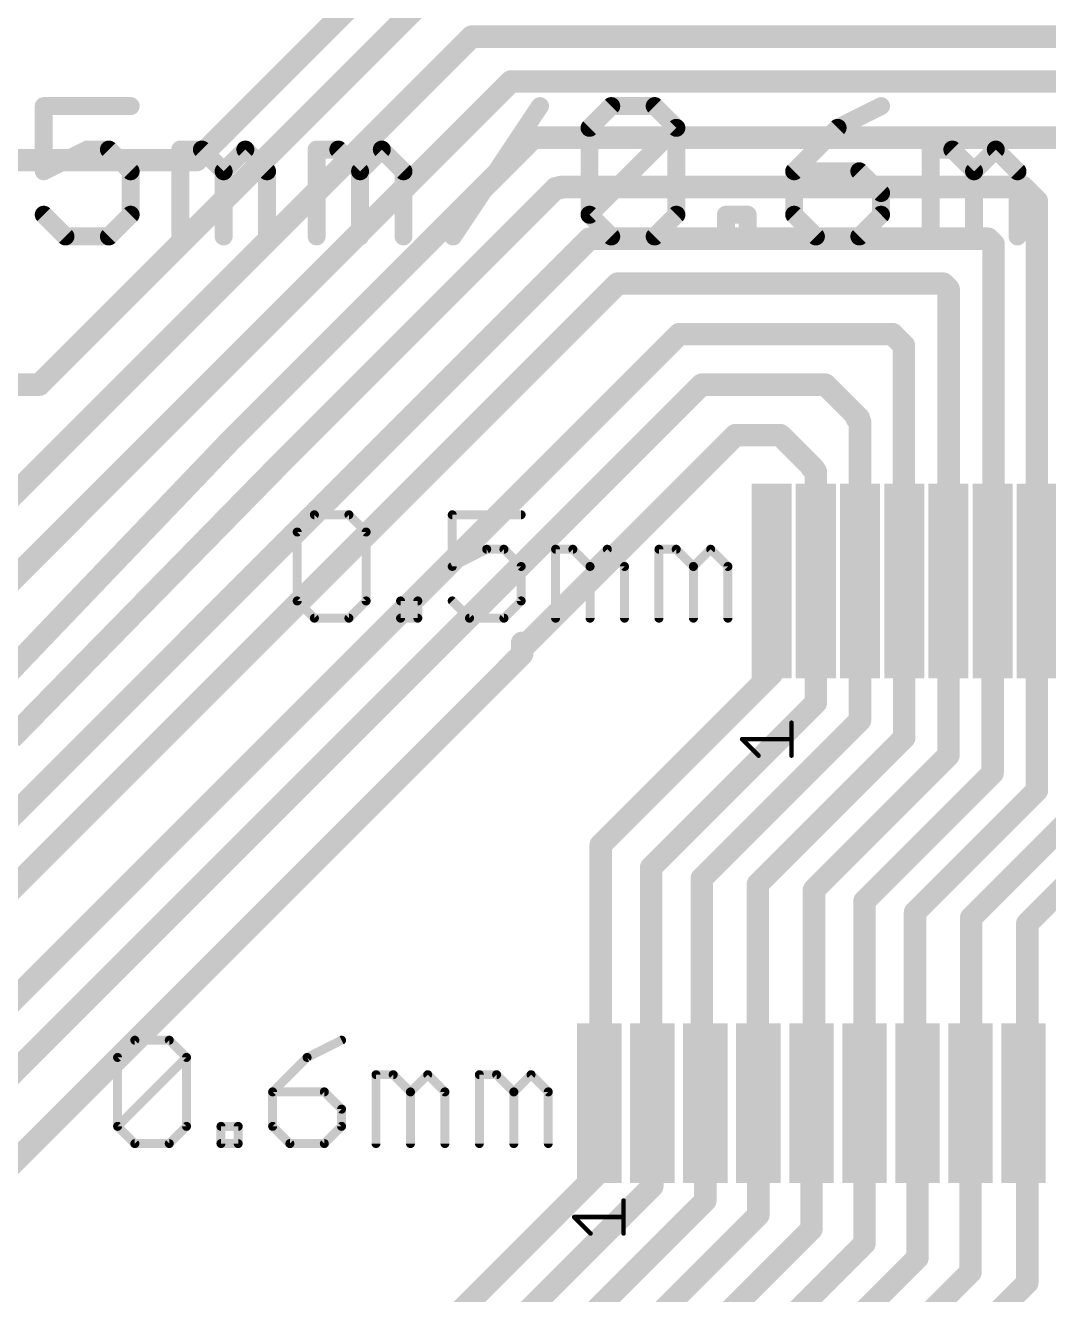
# Model space of a CAD drawing. Extents: x -28 to 28, y -5.2 to 53.3.
# Drawn here: x -18.19 to -6.62, y 17.65 to 32 of the extents above; entities that cross this region are included whole.
import ezdxf

# ---------------------------------------------------------------- set-up
doc = ezdxf.new("R2010")
doc.units = 0
for name, color, linetype in [('1', 12, 'CONTINUOUS'), ('21', 40, 'CONTINUOUS'), ('29', 253, 'CONTINUOUS')]:
    doc.layers.add(name, color=color, linetype=linetype)

# ---------------------------------------------------------------- blocks, each defined once
blk = doc.blocks.new('RECT')
blk.add_solid([(-0.5, -0.5), (0.5, -0.5), (-0.5, 0.5), (0.5, 0.5)])

msp = doc.modelspace()

# ---------------------------------------------------------------- linework, layer by layer
at = {"layer": '1', "const_width": 0.254}
for points in [[(-13.462, 33.274), (-16.256, 30.48)], [(-13.3985, 32.5755), (-18.034, 27.94)], [(-19.6215, 25.4), (-13.1445, 31.877)], [(-13.1445, 31.877), (-5.9055, 31.877)], [(-12.7, 31.369), (-21.209, 22.86)], [(-6.223, 31.369), (-12.7, 31.369)], [(-15.875, 27.305), (-12.446, 30.734)], [(-12.446, 30.734), (-6.477, 30.734)], [(-16.256, 30.48), (-26.289, 30.48)], [(-12.1412, 30.1752), (-12.1539, 30.1625)], [(-6.9088, 30.1752), (-12.1412, 30.1752)], [(-6.75, 30.0164), (-6.9088, 30.1752)], [(-12.192, 30.1625), (-15.3035, 27.051)], [(-12.1539, 30.1625), (-12.192, 30.1625)], [(-6.75, 25.7175), (-6.75, 30.0164)], [(-11.811, 29.591), (-26.162, 15.24)], [(-7.3025, 29.591), (-11.811, 29.591)], [(-7.239, 29.5275), (-7.3025, 29.591)], [(-7.239, 25.7285), (-7.239, 29.5275)], [(-11.4935, 29.083), (-24.384, 16.1925)], [(-7.8105, 29.083), (-11.4935, 29.083)], [(-7.747, 29.0195), (-7.8105, 29.083)], [(-7.747, 25.7145), (-7.747, 29.0195)], [(-10.795, 28.5115), (-23.495, 15.8115)], [(-8.382, 28.5115), (-10.795, 28.5115)], [(-8.255, 28.3845), (-8.382, 28.5115)], [(-8.255, 25.7225), (-8.255, 28.3845)], [(-18.034, 27.94), (-26.67, 27.94)], [(-10.541, 27.94), (-22.733, 15.748)], [(-9.144, 27.94), (-10.541, 27.94)], [(-8.763, 27.559), (-9.144, 27.94)], [(-8.7884, 27.559), (-8.763, 27.559)], [(-8.75, 27.5206), (-8.7884, 27.559)], [(-8.75, 25.7175), (-8.75, 27.5206)], [(-18.669, 24.384), (-15.875, 27.305)], [(-10.16, 27.3685), (-12.5413, 24.9872)], [(-9.652, 27.3685), (-10.16, 27.3685)], [(-9.29, 27.0065), (-9.652, 27.3685)], [(-15.3035, 27.051), (-18.3515, 23.9395)], [(-9.2964, 27.0002), (-9.2901, 27.0065)], [(-9.25, 26.9538), (-9.2964, 27.0002)], [(-9.2901, 27.0065), (-9.29, 27.0065)], [(-9.29, 27.0065), (-9.271, 26.9875)], [(-9.25, 25.7175), (-9.25, 26.9538)], [(-9.75, 24.667), (-9.75, 25.7175)], [(-9.25, 24.3415), (-9.25, 25.7175)], [(-8.75, 24.143), (-8.75, 25.7175)], [(-8.25, 25.7175), (-8.255, 25.7225)], [(-8.25, 23.9445), (-8.25, 25.7175)], [(-7.75, 23.746), (-7.75, 25.7175)], [(-7.75, 25.7175), (-7.747, 25.7145)], [(-7.25, 25.7175), (-7.239, 25.7285)], [(-7.25, 23.5475), (-7.25, 25.7175)], [(-6.75, 23.349), (-6.75, 25.7175)], [(-7.747, 25.7145), (-7.747, 25.527)], [(-12.573, 25.0189), (-12.573, 25.019)], [(-12.5413, 24.9872), (-12.573, 25.0189)], [(-12.573, 25.0189), (-12.573, 24.892)], [(-12.573, 24.892), (-22.098, 15.367)], [(-12.5413, 24.9872), (-12.573, 24.9555)], [(-11.684, 22.733), (-9.8298, 24.5872)], [(-9.8298, 24.5872), (-9.75, 24.667)], [(-9.8298, 24.5872), (-9.779, 24.638)], [(-11.1125, 22.479), (-9.25, 24.3415)], [(-10.541, 22.352), (-8.75, 24.143)], [(-9.906, 22.2885), (-8.25, 23.9445)], [(-9.271, 22.225), (-7.75, 23.746)], [(-8.6995, 22.098), (-7.25, 23.5475)], [(-8.128, 21.971), (-6.75, 23.349)], [(-6.25, 23.1505), (-7.493, 21.9075)], [(-6.858, 21.844), (-5.75, 22.952)], [(-11.684, 19.828), (-11.684, 22.733)], [(-11.1125, 19.8245), (-11.1125, 22.479)], [(-10.541, 19.853), (-10.541, 22.352)], [(-9.906, 20.0025), (-9.906, 22.2885)], [(-9.271, 20.574), (-9.271, 22.225)], [(-8.6995, 20.066), (-8.6995, 22.098)], [(-8.128, 19.84), (-8.128, 21.971)], [(-7.493, 21.9075), (-7.493, 19.812)], [(-6.858, 19.8755), (-6.858, 21.844)], [(-9.3345, 19.7485), (-9.271, 20.574)], [(-9.9, 19.9965), (-9.906, 20.0025)], [(-9.9, 19.812), (-9.9, 19.9965)], [(-8.7, 20.0655), (-8.6995, 20.066)], [(-8.7, 19.812), (-8.7, 20.0655)], [(-10.5, 19.812), (-10.541, 19.853)], [(-8.1, 19.812), (-8.128, 19.84)], [(-6.9, 19.8335), (-6.858, 19.8755)], [(-6.9, 19.812), (-6.9, 19.8335)], [(-11.7, 19.812), (-11.684, 19.828)], [(-11.7, 19.034), (-11.7, 19.812)], [(-11.1, 19.812), (-11.1125, 19.8245)], [(-11.1, 18.872), (-11.1, 19.812)], [(-10.5, 18.71), (-10.5, 19.812)], [(-9.9, 18.548), (-9.9, 19.812)], [(-9.9, 19.812), (-9.9, 19.564)], [(-9.3, 19.812), (-9.3345, 19.7485)], [(-9.3, 18.386), (-9.3, 19.812)], [(-9.3, 19.812), (-9.3, 19.714)], [(-9.3, 19.714), (-9.271, 19.685)], [(-8.7, 18.224), (-8.7, 19.812)], [(-8.1, 18.062), (-8.1, 19.812)], [(-7.5, 19.812), (-7.5, 19.177)], [(-7.5, 19.812), (-7.493, 19.805)], [(-7.493, 19.812), (-7.5, 19.812)], [(-7.493, 19.805), (-7.493, 19.7485)], [(-6.9, 19.6), (-6.9, 19.812)], [(-6.9, 19.812), (-6.858, 19.812)], [(-9.9, 19.564), (-9.906, 19.558)], [(-6.858, 19.558), (-6.9, 19.6)], [(-6.858, 17.78), (-6.858, 19.558)], [(-7.5, 19.177), (-7.5, 17.9)], [(-7.5, 19.177), (-7.493, 19.177)], [(-13.65, 17.084), (-11.7, 19.034)], [(-11.7, 19.034), (-11.684, 19.05)], [(-12.954, 17.018), (-11.1, 18.872)], [(-12.192, 17.018), (-10.5, 18.71)], [(-11.557, 16.891), (-9.9, 18.548)], [(-10.85, 16.836), (-9.3, 18.386)], [(-10.16, 16.764), (-8.7, 18.224)], [(-9.398, 16.764), (-8.1, 18.062)], [(-7.5, 17.9), (-8.763, 16.637)], [(-8.05, 16.588), (-6.858, 17.78)]]:
    msp.add_lwpolyline(points, dxfattribs=at)
at = {"layer": '1', "const_width": 0.127}
for points in [[(-13.1445, 31.9405, 1), (-13.1445, 31.8135)], [(-13.0996, 31.8321, 1), (-13.1894, 31.9219)], [(-12.7, 31.4325, 1), (-12.7, 31.3055)], [(-12.6551, 31.3241, 1), (-12.7449, 31.4139)], [(-12.446, 30.7975, 1), (-12.446, 30.6705)], [(-12.4011, 30.6891, 1), (-12.4909, 30.7789)], [(-16.3009, 30.5249, 1), (-16.2111, 30.4351)], [(-16.256, 30.4165, 1), (-16.256, 30.5435)], [(-12.1412, 30.2387, 1), (-12.1412, 30.1117)], [(-12.0963, 30.1303, 1), (-12.1861, 30.2201)], [(-6.8639, 30.2201, 1), (-6.9537, 30.1303)], [(-6.9088, 30.1117, 1), (-6.9088, 30.2387)], [(-12.192, 30.226, 1), (-12.192, 30.099)], [(-12.1471, 30.1176, 1), (-12.2369, 30.2074)], [(-12.1988, 30.2074, 1), (-12.109, 30.1176)], [(-12.1539, 30.099, 1), (-12.1539, 30.226)], [(-6.6865, 30.0164, 1), (-6.8135, 30.0164)], [(-6.7949, 29.9715, 1), (-6.7051, 30.0613)], [(-11.811, 29.6545, 1), (-11.811, 29.5275)], [(-11.7661, 29.5461, 1), (-11.8559, 29.6359)], [(-7.2576, 29.6359, 1), (-7.3474, 29.5461)], [(-7.3025, 29.5275, 1), (-7.3025, 29.6545)], [(-7.1755, 29.5275, 1), (-7.3025, 29.5275)], [(-7.2839, 29.4826, 1), (-7.1941, 29.5724)], [(-11.4935, 29.1465, 1), (-11.4935, 29.0195)], [(-11.4486, 29.0381, 1), (-11.5384, 29.1279)], [(-7.7656, 29.1279, 1), (-7.8554, 29.0381)], [(-7.8105, 29.0195, 1), (-7.8105, 29.1465)], [(-7.6835, 29.0195, 1), (-7.8105, 29.0195)], [(-7.7919, 28.9746, 1), (-7.7021, 29.0644)], [(-10.795, 28.575, 1), (-10.795, 28.448)], [(-10.7501, 28.4666, 1), (-10.8399, 28.5564)], [(-8.3371, 28.5564, 1), (-8.4269, 28.4666)], [(-8.382, 28.448, 1), (-8.382, 28.575)], [(-8.1915, 28.3845, 1), (-8.3185, 28.3845)], [(-8.2999, 28.3396, 1), (-8.2101, 28.4294)], [(-18.0789, 27.9849, 1), (-17.9891, 27.8951)], [(-18.034, 27.8765, 1), (-18.034, 28.0035)], [(-10.541, 28.0035, 1), (-10.541, 27.8765)], [(-10.4961, 27.8951, 1), (-10.5859, 27.9849)], [(-9.0991, 27.9849, 1), (-9.1889, 27.8951)], [(-9.144, 27.8765, 1), (-9.144, 28.0035)], [(-8.7884, 27.6225, 1), (-8.7884, 27.4955)], [(-8.7435, 27.6039, 1), (-8.8333, 27.5141)], [(-8.6865, 27.5206, 1), (-8.8135, 27.5206)], [(-8.8079, 27.5141, 1), (-8.7181, 27.6039)], [(-8.7949, 27.4757, 1), (-8.7051, 27.5655)], [(-8.763, 27.4955, 1), (-8.763, 27.6225)], [(-15.8291, 27.2611, 1), (-15.9209, 27.3489)], [(-10.16, 27.432, 1), (-10.16, 27.305)], [(-10.1151, 27.3236, 1), (-10.2049, 27.4134)], [(-9.6071, 27.4134, 1), (-9.6969, 27.3236)], [(-9.652, 27.305, 1), (-9.652, 27.432)], [(-15.9199, 27.3499, 1), (-15.8301, 27.2601)], [(-15.3484, 27.0959, 1), (-15.2586, 27.0061)], [(-15.2581, 27.0066, 1), (-15.3489, 27.0954)], [(-9.2515, 27.0451, 1), (-9.3413, 26.9553)], [(-9.3413, 27.0451, 1), (-9.2515, 26.9553)], [(-9.2901, 27.07, 1), (-9.2901, 26.943)], [(-9.2451, 27.0514, 1), (-9.3349, 26.9616)], [(-9.2452, 26.9616, 1), (-9.335, 27.0514)], [(-9.3349, 26.9616, 1), (-9.2451, 27.0514)], [(-9.3159, 26.9426, 1), (-9.2261, 27.0324)], [(-9.1865, 26.9538, 1), (-9.3135, 26.9538)], [(-9.2949, 26.9089, 1), (-9.2051, 26.9987)], [(-9.29, 26.943, 1), (-9.29, 27.07)], [(-9.6865, 25.7175, 1), (-9.8135, 25.7175)], [(-9.1865, 25.7175, 1), (-9.3135, 25.7175)], [(-8.6865, 25.7175, 1), (-8.8135, 25.7175)], [(-8.2101, 25.7674, 1), (-8.2999, 25.6776)], [(-8.1865, 25.7175, 1), (-8.3135, 25.7175)], [(-7.6865, 25.7175, 1), (-7.8135, 25.7175)], [(-7.7051, 25.7624, 1), (-7.7949, 25.6726)], [(-7.1865, 25.7175, 1), (-7.3135, 25.7175)], [(-7.1941, 25.6836, 1), (-7.2839, 25.7734)], [(-6.6865, 25.7175, 1), (-6.8135, 25.7175)], [(-9.3135, 25.7175, 1), (-9.1865, 25.7175)], [(-8.8135, 25.7175, 1), (-8.6865, 25.7175)], [(-8.3185, 25.7225, 1), (-8.1915, 25.7225)], [(-8.2949, 25.6726, 1), (-8.2051, 25.7624)], [(-7.6835, 25.7145, 1), (-7.8105, 25.7145)], [(-7.8105, 25.7145, 1), (-7.6835, 25.7145)], [(-7.7919, 25.6696, 1), (-7.7021, 25.7594)], [(-7.2949, 25.7624, 1), (-7.2051, 25.6726)], [(-7.3025, 25.7285, 1), (-7.1755, 25.7285)], [(-6.8135, 25.7175, 1), (-6.6865, 25.7175)], [(-7.8105, 25.527, 1), (-7.6835, 25.527)], [(-12.5095, 25.019, 1), (-12.6365, 25.019)], [(-12.5281, 25.0638, 1), (-12.6179, 24.974)], [(-12.5095, 25.0189, 1), (-12.6365, 25.0189)], [(-12.6365, 25.0189, 1), (-12.5095, 25.0189)], [(-12.6179, 25.0004, 1), (-12.5281, 24.9106)], [(-12.5281, 24.8471, 1), (-12.6179, 24.9369)], [(-12.5862, 25.0321, 1), (-12.4964, 24.9423)], [(-12.4964, 24.9423, 1), (-12.5862, 25.0321)], [(-12.5862, 24.9423, 1), (-12.4964, 25.0321)], [(-12.6365, 24.892, 1), (-12.5095, 24.892)], [(-9.8747, 24.6321, 1), (-9.7849, 24.5423)], [(-9.8747, 24.6321, 1), (-9.7849, 24.5423)], [(-9.7849, 24.5423, 1), (-9.8747, 24.6321)], [(-9.7341, 24.5931, 1), (-9.8239, 24.6829)], [(-9.8135, 24.667, 1), (-9.6865, 24.667)], [(-9.7051, 24.6221, 1), (-9.7949, 24.7119)], [(-9.2051, 24.2966, 1), (-9.2949, 24.3864)], [(-9.3135, 24.3415, 1), (-9.1865, 24.3415)], [(-8.7051, 24.0981, 1), (-8.7949, 24.1879)], [(-8.8135, 24.143, 1), (-8.6865, 24.143)], [(-8.3135, 23.9445, 1), (-8.1865, 23.9445)], [(-8.2051, 23.8996, 1), (-8.2949, 23.9894)], [(-7.7051, 23.7011, 1), (-7.7949, 23.7909)], [(-7.8135, 23.746, 1), (-7.6865, 23.746)], [(-7.3135, 23.5475, 1), (-7.1865, 23.5475)], [(-7.2051, 23.5026, 1), (-7.2949, 23.5924)], [(-6.8135, 23.349, 1), (-6.6865, 23.349)], [(-6.7051, 23.3041, 1), (-6.7949, 23.3939)], [(-11.6205, 22.733, 1), (-11.7475, 22.733)], [(-11.7289, 22.7779, 1), (-11.6391, 22.6881)], [(-11.049, 22.479, 1), (-11.176, 22.479)], [(-11.1574, 22.5239, 1), (-11.0676, 22.4341)], [(-10.4775, 22.352, 1), (-10.6045, 22.352)], [(-10.5859, 22.3969, 1), (-10.4961, 22.3071)], [(-9.8425, 22.2885, 1), (-9.9695, 22.2885)], [(-9.9509, 22.3334, 1), (-9.8611, 22.2436)], [(-9.2075, 22.225, 1), (-9.3345, 22.225)], [(-9.3159, 22.2699, 1), (-9.2261, 22.1801)], [(-8.636, 22.098, 1), (-8.763, 22.098)], [(-8.7444, 22.1429, 1), (-8.6546, 22.0531)], [(-8.0645, 21.971, 1), (-8.1915, 21.971)], [(-8.1729, 22.0159, 1), (-8.0831, 21.9261)], [(-7.4295, 21.9075, 1), (-7.5565, 21.9075)], [(-7.5379, 21.9524, 1), (-7.4481, 21.8626)], [(-6.7945, 21.844, 1), (-6.9215, 21.844)], [(-6.9029, 21.8889, 1), (-6.8131, 21.7991)], [(-9.2077, 20.5691, 1), (-9.3343, 20.5789)], [(-9.3345, 20.574, 1), (-9.2075, 20.574)], [(-9.8611, 20.0474, 1), (-9.9509, 19.9576)], [(-9.8365, 19.9965, 1), (-9.9635, 19.9965)], [(-9.9449, 19.9516, 1), (-9.8551, 20.0414)], [(-8.6365, 20.0655, 1), (-8.7635, 20.0655)], [(-8.7449, 20.1104, 1), (-8.6551, 20.0206)], [(-8.763, 20.066, 1), (-8.636, 20.066)], [(-8.6546, 20.0211, 1), (-8.7444, 20.1109)], [(-10.4961, 19.8979, 1), (-10.5859, 19.8081)], [(-9.9695, 20.0025, 1), (-9.8425, 20.0025)], [(-8.0831, 19.8849, 1), (-8.1729, 19.7951)], [(-6.8365, 19.8335, 1), (-6.9635, 19.8335)], [(-6.8131, 19.8306, 1), (-6.9029, 19.9204)], [(-11.6365, 19.812, 1), (-11.7635, 19.812)], [(-11.7449, 19.8569, 1), (-11.6551, 19.7671)], [(-11.7475, 19.828, 1), (-11.6205, 19.828)], [(-11.6391, 19.7831, 1), (-11.7289, 19.8729)], [(-11.0676, 19.8694, 1), (-11.1574, 19.7796)], [(-11.176, 19.8245, 1), (-11.049, 19.8245)], [(-11.0365, 19.812, 1), (-11.1635, 19.812)], [(-11.1449, 19.7671, 1), (-11.0551, 19.8569)], [(-10.6045, 19.853, 1), (-10.4775, 19.853)], [(-10.4365, 19.812, 1), (-10.5635, 19.812)], [(-10.5449, 19.7671, 1), (-10.4551, 19.8569)], [(-9.8365, 19.812, 1), (-9.9635, 19.812)], [(-9.8365, 19.812, 1), (-9.9635, 19.812)], [(-9.9635, 19.812, 1), (-9.8365, 19.812)], [(-9.3903, 19.7788, 1), (-9.2787, 19.7182)], [(-9.3978, 19.7534, 1), (-9.2712, 19.7436)], [(-9.2365, 19.812, 1), (-9.3635, 19.812)], [(-9.2365, 19.812, 1), (-9.3635, 19.812)], [(-9.2551, 19.7589, 1), (-9.3449, 19.6691)], [(-9.2442, 19.7817, 1), (-9.3558, 19.8423)], [(-8.6365, 19.812, 1), (-8.7635, 19.812)], [(-8.7635, 19.812, 1), (-8.6365, 19.812)], [(-8.1915, 19.84, 1), (-8.0645, 19.84)], [(-8.0365, 19.812, 1), (-8.1635, 19.812)], [(-8.1449, 19.7671, 1), (-8.0551, 19.8569)], [(-7.4365, 19.812, 1), (-7.5635, 19.812)], [(-7.4551, 19.8569, 1), (-7.5449, 19.7671)], [(-7.5, 19.8755, 1), (-7.5, 19.7485)], [(-7.4295, 19.805, 1), (-7.5565, 19.805)], [(-7.5565, 19.812, 1), (-7.4295, 19.812)], [(-7.5379, 19.7601, 1), (-7.4481, 19.8499)], [(-7.493, 19.7485, 1), (-7.493, 19.8755)], [(-6.9449, 19.8784, 1), (-6.8551, 19.7886)], [(-6.8365, 19.812, 1), (-6.9635, 19.812)], [(-6.9, 19.8755, 1), (-6.9, 19.7485)], [(-6.9635, 19.812, 1), (-6.8365, 19.812)], [(-6.9215, 19.8755, 1), (-6.7945, 19.8755)], [(-6.858, 19.7485, 1), (-6.858, 19.8755)], [(-9.8551, 19.5191, 1), (-9.9449, 19.6089)], [(-9.3635, 19.714, 1), (-9.2365, 19.714)], [(-9.3159, 19.6401, 1), (-9.2261, 19.7299)], [(-7.5565, 19.7485, 1), (-7.4295, 19.7485)], [(-6.8551, 19.6449, 1), (-6.9449, 19.5551)], [(-6.7945, 19.558, 1), (-6.9215, 19.558)], [(-9.9509, 19.6029, 1), (-9.8611, 19.5131)], [(-9.9635, 19.564, 1), (-9.8365, 19.564)], [(-6.9635, 19.6, 1), (-6.8365, 19.6)], [(-6.9029, 19.5131, 1), (-6.8131, 19.6029)], [(-7.4365, 19.177, 1), (-7.5635, 19.177)], [(-7.5, 19.2405, 1), (-7.5, 19.1135)], [(-7.5635, 19.177, 1), (-7.4365, 19.177)], [(-7.493, 19.1135, 1), (-7.493, 19.2405)], [(-11.7449, 19.0789, 1), (-11.6551, 18.9891)], [(-11.7635, 19.034, 1), (-11.6365, 19.034)], [(-11.6551, 18.9891, 1), (-11.7449, 19.0789)], [(-11.6391, 19.0051, 1), (-11.7289, 19.0949)], [(-11.0551, 18.8271, 1), (-11.1449, 18.9169)], [(-11.1635, 18.872, 1), (-11.0365, 18.872)], [(-10.4551, 18.6651, 1), (-10.5449, 18.7549)], [(-10.5635, 18.71, 1), (-10.4365, 18.71)], [(-9.8551, 18.5031, 1), (-9.9449, 18.5929)], [(-9.9635, 18.548, 1), (-9.8365, 18.548)], [(-9.3635, 18.386, 1), (-9.2365, 18.386)], [(-9.2551, 18.3411, 1), (-9.3449, 18.4309)], [(-8.7635, 18.224, 1), (-8.6365, 18.224)], [(-8.6551, 18.1791, 1), (-8.7449, 18.2689)], [(-8.1635, 18.062, 1), (-8.0365, 18.062)], [(-8.0551, 18.0171, 1), (-8.1449, 18.1069)], [(-7.5635, 17.9, 1), (-7.4365, 17.9)], [(-7.4551, 17.8551, 1), (-7.5449, 17.9449)], [(-6.9215, 17.78, 1), (-6.7945, 17.78)], [(-6.8131, 17.7351, 1), (-6.9029, 17.8249)]]:
    msp.add_lwpolyline(points, format="xyb", dxfattribs=at)
at = {"layer": '21'}
for points, const_width in [([(-17.002, 31.0909), (-17.985, 31.0909)], 0.2032), ([(-17.985, 31.0909), (-17.985, 30.3536)], 0.2032), ([(-13.3542, 29.6164), (-12.3712, 31.0909)], 0.2032), ([(-11.8106, 30.8451), (-11.5648, 31.0909)], 0.2032), ([(-11.5648, 31.0909), (-11.0733, 31.0909)], 0.2032), ([(-11.0733, 31.0909), (-10.8276, 30.8451)], 0.2032), ([(-8.5122, 31.0909), (-9.0037, 30.8451)], 0.2032), ([(-11.8106, 29.8621), (-11.8106, 30.8451)], 0.2032), ([(-11.8106, 29.8621), (-10.8276, 30.8451)], 0.2032), ([(-10.8276, 30.8451), (-10.8276, 29.8621)], 0.2032), ([(-9.0037, 30.8451), (-9.4952, 30.3536)], 0.2032), ([(-17.985, 30.3536), (-17.4935, 30.5994)], 0.2032), ([(-17.4935, 30.5994), (-17.2478, 30.5994)], 0.2032), ([(-17.2478, 30.5994), (-17.002, 30.3536)], 0.2032), ([(-16.4414, 29.6164), (-16.4414, 30.5994)], 0.2032), ([(-16.4414, 30.5994), (-16.1956, 30.5994)], 0.2032), ([(-16.1956, 30.5994), (-15.9499, 30.3536)], 0.2032), ([(-15.9499, 30.3536), (-15.7042, 30.5994)], 0.2032), ([(-15.7042, 30.5994), (-15.4584, 30.3536)], 0.2032), ([(-14.8978, 29.6164), (-14.8978, 30.5994)], 0.2032), ([(-14.8978, 30.5994), (-14.652, 30.5994)], 0.2032), ([(-14.652, 30.5994), (-14.4063, 30.3536)], 0.2032), ([(-14.4063, 30.3536), (-14.1605, 30.5994)], 0.2032), ([(-14.1605, 30.5994), (-13.9148, 30.3536)], 0.2032), ([(-7.9515, 29.6164), (-7.9515, 30.5994)], 0.2032), ([(-7.9515, 30.5994), (-7.7058, 30.5994)], 0.2032), ([(-7.7058, 30.5994), (-7.4601, 30.3536)], 0.2032), ([(-7.4601, 30.3536), (-7.2143, 30.5994)], 0.2032), ([(-7.2143, 30.5994), (-6.9686, 30.3536)], 0.2032), ([(-17.002, 30.3536), (-17.002, 29.8621)], 0.2032), ([(-15.9499, 30.3536), (-15.9499, 29.6164)], 0.2032), ([(-15.4584, 30.3536), (-15.4584, 29.6164)], 0.2032), ([(-14.4063, 30.3536), (-14.4063, 29.6164)], 0.2032), ([(-13.9148, 30.3536), (-13.9148, 29.6164)], 0.2032), ([(-9.4952, 30.3536), (-9.4952, 29.8621)], 0.2032), ([(-8.7579, 30.3536), (-9.4952, 30.3536)], 0.2032), ([(-8.5122, 30.1079), (-8.7579, 30.3536)], 0.2032), ([(-7.4601, 30.3536), (-7.4601, 29.6164)], 0.2032), ([(-6.9686, 30.3536), (-6.9686, 29.6164)], 0.2032), ([(-8.5122, 29.8621), (-8.5122, 30.1079)], 0.2032), ([(-17.7392, 29.6164), (-17.985, 29.8621)], 0.2032), ([(-17.002, 29.8621), (-17.2478, 29.6164)], 0.2032), ([(-11.5648, 29.6164), (-11.8106, 29.8621)], 0.2032), ([(-10.8276, 29.8621), (-11.0733, 29.6164)], 0.2032), ([(-10.267, 29.6164), (-10.267, 29.8621)], 0.2032), ([(-10.267, 29.8621), (-10.0212, 29.8621)], 0.2032), ([(-10.0212, 29.8621), (-10.0212, 29.6164)], 0.2032), ([(-9.4952, 29.8621), (-9.2494, 29.6164)], 0.2032), ([(-8.7579, 29.6164), (-8.5122, 29.8621)], 0.2032), ([(-17.2478, 29.6164), (-17.7392, 29.6164)], 0.2032), ([(-11.0733, 29.6164), (-11.5648, 29.6164)], 0.2032), ([(-10.0212, 29.6164), (-10.267, 29.6164)], 0.2032), ([(-9.2494, 29.6164), (-8.7579, 29.6164)], 0.2032), ([(-15.1175, 26.2729), (-14.9226, 26.4678)], 0.1016), ([(-14.9226, 26.4678), (-14.5328, 26.4678)], 0.1016), ([(-14.5328, 26.4678), (-14.3379, 26.2729)], 0.1016), ([(-12.5838, 26.4678), (-13.3634, 26.4678)], 0.1016), ([(-13.3634, 26.4678), (-13.3634, 25.8831)], 0.1016), ([(-15.1175, 25.4933), (-15.1175, 26.2729)], 0.1016), ([(-15.1175, 25.4933), (-14.3379, 26.2729)], 0.1016), ([(-14.3379, 26.2729), (-14.3379, 25.4933)], 0.1016), ([(-13.3634, 25.8831), (-12.9736, 26.078)], 0.1016), ([(-12.9736, 26.078), (-12.7787, 26.078)], 0.1016), ([(-12.7787, 26.078), (-12.5838, 25.8831)], 0.1016), ([(-12.194, 25.2984), (-12.194, 26.078)], 0.1016), ([(-12.194, 26.078), (-11.9991, 26.078)], 0.1016), ([(-11.9991, 26.078), (-11.8042, 25.8831)], 0.1016), ([(-11.8042, 25.8831), (-11.6093, 26.078)], 0.1016), ([(-11.6093, 26.078), (-11.4144, 25.8831)], 0.1016), ([(-11.0246, 25.2984), (-11.0246, 26.078)], 0.1016), ([(-11.0246, 26.078), (-10.8297, 26.078)], 0.1016), ([(-10.8297, 26.078), (-10.6348, 25.8831)], 0.1016), ([(-10.6348, 25.8831), (-10.4399, 26.078)], 0.1016), ([(-10.4399, 26.078), (-10.245, 25.8831)], 0.1016), ([(-12.5838, 25.8831), (-12.5838, 25.4933)], 0.1016), ([(-11.8042, 25.8831), (-11.8042, 25.2984)], 0.1016), ([(-11.4144, 25.8831), (-11.4144, 25.2984)], 0.1016), ([(-10.6348, 25.8831), (-10.6348, 25.2984)], 0.1016), ([(-10.245, 25.8831), (-10.245, 25.2984)], 0.1016), ([(-14.9226, 25.2984), (-15.1175, 25.4933)], 0.1016), ([(-14.3379, 25.4933), (-14.5328, 25.2984)], 0.1016), ([(-13.9481, 25.2984), (-13.9481, 25.4933)], 0.1016), ([(-13.9481, 25.4933), (-13.7532, 25.4933)], 0.1016), ([(-13.7532, 25.4933), (-13.7532, 25.2984)], 0.1016), ([(-13.1685, 25.2984), (-13.3634, 25.4933)], 0.1016), ([(-12.5838, 25.4933), (-12.7787, 25.2984)], 0.1016), ([(-14.5328, 25.2984), (-14.9226, 25.2984)], 0.1016), ([(-13.7532, 25.2984), (-13.9481, 25.2984)], 0.1016), ([(-12.7787, 25.2984), (-13.1685, 25.2984)], 0.1016), ([(-9.5254, 23.7429), (-9.5254, 24.1158)], 0.0508), ([(-9.8983, 23.7429), (-10.0847, 23.9293)], 0.0508), ([(-10.0847, 23.9293), (-9.5254, 23.9293)], 0.0508), ([(-17.1495, 20.3293), (-16.9546, 20.5242)], 0.1016), ([(-16.9546, 20.5242), (-16.5648, 20.5242)], 0.1016), ([(-16.5648, 20.5242), (-16.3699, 20.3293)], 0.1016), ([(-14.6158, 20.5242), (-15.0056, 20.3293)], 0.1016), ([(-17.1495, 19.5497), (-17.1495, 20.3293)], 0.1016), ([(-17.1495, 19.5497), (-16.3699, 20.3293)], 0.1016), ([(-16.3699, 20.3293), (-16.3699, 19.5497)], 0.1016), ([(-15.0056, 20.3293), (-15.3954, 19.9395)], 0.1016), ([(-14.226, 19.3548), (-14.226, 20.1344)], 0.1016), ([(-14.226, 20.1344), (-14.0311, 20.1344)], 0.1016), ([(-14.0311, 20.1344), (-13.8362, 19.9395)], 0.1016), ([(-13.8362, 19.9395), (-13.6413, 20.1344)], 0.1016), ([(-13.6413, 20.1344), (-13.4464, 19.9395)], 0.1016), ([(-13.0566, 19.3548), (-13.0566, 20.1344)], 0.1016), ([(-13.0566, 20.1344), (-12.8617, 20.1344)], 0.1016), ([(-12.8617, 20.1344), (-12.6668, 19.9395)], 0.1016), ([(-12.6668, 19.9395), (-12.4719, 20.1344)], 0.1016), ([(-12.4719, 20.1344), (-12.277, 19.9395)], 0.1016), ([(-15.3954, 19.9395), (-15.3954, 19.5497)], 0.1016), ([(-14.8107, 19.9395), (-15.3954, 19.9395)], 0.1016), ([(-14.6158, 19.7446), (-14.8107, 19.9395)], 0.1016), ([(-13.8362, 19.9395), (-13.8362, 19.3548)], 0.1016), ([(-13.4464, 19.9395), (-13.4464, 19.3548)], 0.1016), ([(-12.6668, 19.9395), (-12.6668, 19.3548)], 0.1016), ([(-12.277, 19.9395), (-12.277, 19.3548)], 0.1016), ([(-14.6158, 19.5497), (-14.6158, 19.7446)], 0.1016), ([(-16.9546, 19.3548), (-17.1495, 19.5497)], 0.1016), ([(-16.3699, 19.5497), (-16.5648, 19.3548)], 0.1016), ([(-15.9801, 19.3548), (-15.9801, 19.5497)], 0.1016), ([(-15.9801, 19.5497), (-15.7852, 19.5497)], 0.1016), ([(-15.7852, 19.5497), (-15.7852, 19.3548)], 0.1016), ([(-15.3954, 19.5497), (-15.2005, 19.3548)], 0.1016), ([(-14.8107, 19.3548), (-14.6158, 19.5497)], 0.1016), ([(-16.5648, 19.3548), (-16.9546, 19.3548)], 0.1016), ([(-15.7852, 19.3548), (-15.9801, 19.3548)], 0.1016), ([(-15.2005, 19.3548), (-14.8107, 19.3548)], 0.1016), ([(-11.4254, 18.3374), (-11.4254, 18.7103)], 0.0508), ([(-11.7983, 18.3374), (-11.9847, 18.5238)], 0.0508), ([(-11.9847, 18.5238), (-11.4254, 18.5238)], 0.0508)]:
    msp.add_lwpolyline(points, dxfattribs=dict(at, const_width=const_width))
for points, const_width in [([(-17.985, 31.1417, 1), (-17.985, 31.0401)], 0.1016), ([(-17.9342, 31.0909, 1), (-18.0358, 31.0909)], 0.1016), ([(-17.002, 31.0401, 1), (-17.002, 31.1417)], 0.1016), ([(-12.3289, 31.0627, 1), (-12.4135, 31.119)], 0.1016), ([(-11.5648, 31.1417, 1), (-11.5648, 31.0401)], 0.1016), ([(-11.5289, 31.0549, 1), (-11.6007, 31.1268)], 0.1016), ([(-11.0374, 31.1268, 1), (-11.1093, 31.0549)], 0.1016), ([(-11.0733, 31.0401, 1), (-11.0733, 31.1417)], 0.1016), ([(-8.4895, 31.0454, 1), (-8.5349, 31.1363)], 0.1016), ([(-11.7598, 30.8451, 1), (-11.8614, 30.8451)], 0.1016), ([(-11.8465, 30.881, 1), (-11.7746, 30.8092)], 0.1016), ([(-10.7768, 30.8451, 1), (-10.8784, 30.8451)], 0.1016), ([(-10.7917, 30.8092, 1), (-10.8635, 30.881)], 0.1016), ([(-10.8635, 30.8092, 1), (-10.7917, 30.881)], 0.1016), ([(-9.0264, 30.8906, 1), (-8.981, 30.7997)], 0.1016), ([(-8.9677, 30.8092, 1), (-9.0396, 30.881)], 0.1016), ([(-17.4935, 30.6502, 1), (-17.4935, 30.5486)], 0.1016), ([(-17.4708, 30.5539, 1), (-17.5162, 30.6448)], 0.1016), ([(-17.2118, 30.6353, 1), (-17.2837, 30.5635)], 0.1016), ([(-17.2478, 30.5486, 1), (-17.2478, 30.6502)], 0.1016), ([(-16.3906, 30.5994, 1), (-16.4922, 30.5994)], 0.1016), ([(-16.4414, 30.6502, 1), (-16.4414, 30.5486)], 0.1016), ([(-16.1597, 30.6353, 1), (-16.2316, 30.5635)], 0.1016), ([(-16.1956, 30.5486, 1), (-16.1956, 30.6502)], 0.1016), ([(-15.6682, 30.6353, 1), (-15.7401, 30.5635)], 0.1016), ([(-15.6682, 30.5635, 1), (-15.7401, 30.6353)], 0.1016), ([(-14.847, 30.5994, 1), (-14.9486, 30.5994)], 0.1016), ([(-14.8978, 30.6502, 1), (-14.8978, 30.5486)], 0.1016), ([(-14.6161, 30.6353, 1), (-14.688, 30.5635)], 0.1016), ([(-14.652, 30.5486, 1), (-14.652, 30.6502)], 0.1016), ([(-14.1246, 30.6353, 1), (-14.1965, 30.5635)], 0.1016), ([(-14.1246, 30.5635, 1), (-14.1965, 30.6353)], 0.1016), ([(-7.9007, 30.5994, 1), (-8.0023, 30.5994)], 0.1016), ([(-7.9515, 30.6502, 1), (-7.9515, 30.5486)], 0.1016), ([(-7.6699, 30.6353, 1), (-7.7417, 30.5635)], 0.1016), ([(-7.7058, 30.5486, 1), (-7.7058, 30.6502)], 0.1016), ([(-7.1784, 30.6353, 1), (-7.2502, 30.5635)], 0.1016), ([(-7.1784, 30.5635, 1), (-7.2502, 30.6353)], 0.1016), ([(-18.0077, 30.3991, 1), (-17.9623, 30.3082)], 0.1016), ([(-16.9512, 30.3536, 1), (-17.0528, 30.3536)], 0.1016), ([(-17.0379, 30.3177, 1), (-16.9661, 30.3895)], 0.1016), ([(-15.8991, 30.3536, 1), (-16.0007, 30.3536)], 0.1016), ([(-15.9858, 30.3895, 1), (-15.914, 30.3177)], 0.1016), ([(-15.9858, 30.3177, 1), (-15.914, 30.3895)], 0.1016), ([(-15.4076, 30.3536, 1), (-15.5092, 30.3536)], 0.1016), ([(-15.4943, 30.3177, 1), (-15.4225, 30.3895)], 0.1016), ([(-14.3555, 30.3536, 1), (-14.4571, 30.3536)], 0.1016), ([(-14.4422, 30.3895, 1), (-14.3704, 30.3177)], 0.1016), ([(-14.4422, 30.3177, 1), (-14.3704, 30.3895)], 0.1016), ([(-13.864, 30.3536, 1), (-13.9656, 30.3536)], 0.1016), ([(-13.9507, 30.3177, 1), (-13.8789, 30.3895)], 0.1016), ([(-9.4444, 30.3536, 1), (-9.546, 30.3536)], 0.1016), ([(-9.4952, 30.4044, 1), (-9.4952, 30.3028)], 0.1016), ([(-9.5311, 30.3895, 1), (-9.4592, 30.3177)], 0.1016), ([(-8.722, 30.3895, 1), (-8.7938, 30.3177)], 0.1016), ([(-8.7579, 30.3028, 1), (-8.7579, 30.4044)], 0.1016), ([(-7.4093, 30.3536, 1), (-7.5109, 30.3536)], 0.1016), ([(-7.496, 30.3895, 1), (-7.4241, 30.3177)], 0.1016), ([(-7.496, 30.3177, 1), (-7.4241, 30.3895)], 0.1016), ([(-6.9178, 30.3536, 1), (-7.0194, 30.3536)], 0.1016), ([(-7.0045, 30.3177, 1), (-6.9327, 30.3895)], 0.1016), ([(-18.0358, 30.3536, 1), (-17.9342, 30.3536)], 0.1016), ([(-8.4614, 30.1079, 1), (-8.563, 30.1079)], 0.1016), ([(-8.5481, 30.072, 1), (-8.4763, 30.1438)], 0.1016), ([(-17.9491, 29.8981, 1), (-18.0209, 29.8262)], 0.1016), ([(-17.0528, 29.8621, 1), (-16.9512, 29.8621)], 0.1016), ([(-16.9661, 29.8262, 1), (-17.0379, 29.8981)], 0.1016), ([(-11.7746, 29.8981, 1), (-11.8465, 29.8262)], 0.1016), ([(-11.8465, 29.8981, 1), (-11.7746, 29.8262)], 0.1016), ([(-11.8614, 29.8621, 1), (-11.7598, 29.8621)], 0.1016), ([(-10.8784, 29.8621, 1), (-10.7768, 29.8621)], 0.1016), ([(-10.7917, 29.8262, 1), (-10.8635, 29.8981)], 0.1016), ([(-10.2162, 29.8621, 1), (-10.3178, 29.8621)], 0.1016), ([(-10.267, 29.9129, 1), (-10.267, 29.8113)], 0.1016), ([(-9.9704, 29.8621, 1), (-10.072, 29.8621)], 0.1016), ([(-10.0212, 29.8113, 1), (-10.0212, 29.9129)], 0.1016), ([(-9.4592, 29.8981, 1), (-9.5311, 29.8262)], 0.1016), ([(-9.546, 29.8621, 1), (-9.4444, 29.8621)], 0.1016), ([(-8.563, 29.8621, 1), (-8.4614, 29.8621)], 0.1016), ([(-8.4763, 29.8262, 1), (-8.5481, 29.8981)], 0.1016), ([(-17.7392, 29.6672, 1), (-17.7392, 29.5656)], 0.1016), ([(-17.7752, 29.5805, 1), (-17.7033, 29.6523)], 0.1016), ([(-17.2837, 29.6523, 1), (-17.2118, 29.5805)], 0.1016), ([(-17.2478, 29.5656, 1), (-17.2478, 29.6672)], 0.1016), ([(-16.4922, 29.6164, 1), (-16.3906, 29.6164)], 0.1016), ([(-16.0007, 29.6164, 1), (-15.8991, 29.6164)], 0.1016), ([(-15.5092, 29.6164, 1), (-15.4076, 29.6164)], 0.1016), ([(-14.9486, 29.6164, 1), (-14.847, 29.6164)], 0.1016), ([(-14.4571, 29.6164, 1), (-14.3555, 29.6164)], 0.1016), ([(-13.9656, 29.6164, 1), (-13.864, 29.6164)], 0.1016), ([(-13.3964, 29.6446, 1), (-13.3119, 29.5882)], 0.1016), ([(-11.5648, 29.6672, 1), (-11.5648, 29.5656)], 0.1016), ([(-11.6007, 29.5805, 1), (-11.5289, 29.6523)], 0.1016), ([(-11.1093, 29.6523, 1), (-11.0374, 29.5805)], 0.1016), ([(-11.0733, 29.5656, 1), (-11.0733, 29.6672)], 0.1016), ([(-10.267, 29.6672, 1), (-10.267, 29.5656)], 0.1016), ([(-10.3178, 29.6164, 1), (-10.2162, 29.6164)], 0.1016), ([(-10.072, 29.6164, 1), (-9.9704, 29.6164)], 0.1016), ([(-10.0212, 29.5656, 1), (-10.0212, 29.6672)], 0.1016), ([(-9.2494, 29.6672, 1), (-9.2494, 29.5656)], 0.1016), ([(-9.2853, 29.5805, 1), (-9.2135, 29.6523)], 0.1016), ([(-8.7938, 29.6523, 1), (-8.722, 29.5805)], 0.1016), ([(-8.7579, 29.5656, 1), (-8.7579, 29.6672)], 0.1016), ([(-8.0023, 29.6164, 1), (-7.9007, 29.6164)], 0.1016), ([(-7.5109, 29.6164, 1), (-7.4093, 29.6164)], 0.1016), ([(-7.0194, 29.6164, 1), (-6.9178, 29.6164)], 0.1016), ([(-14.9226, 26.4932, 1), (-14.9226, 26.4424)], 0.0508), ([(-14.9046, 26.4498, 1), (-14.9406, 26.4858)], 0.0508), ([(-14.5148, 26.4858, 1), (-14.5508, 26.4498)], 0.0508), ([(-14.5328, 26.4424, 1), (-14.5328, 26.4932)], 0.0508), ([(-13.3634, 26.4932, 1), (-13.3634, 26.4424)], 0.0508), ([(-13.338, 26.4678, 1), (-13.3888, 26.4678)], 0.0508), ([(-12.5838, 26.4424, 1), (-12.5838, 26.4932)], 0.0508), ([(-15.1355, 26.2909, 1), (-15.0995, 26.2549)], 0.0508), ([(-15.0921, 26.2729, 1), (-15.1429, 26.2729)], 0.0508), ([(-14.3125, 26.2729, 1), (-14.3633, 26.2729)], 0.0508), ([(-14.3199, 26.2549, 1), (-14.3559, 26.2909)], 0.0508), ([(-14.3559, 26.2549, 1), (-14.3199, 26.2909)], 0.0508), ([(-12.9736, 26.1034, 1), (-12.9736, 26.0526)], 0.0508), ([(-12.9622, 26.0553, 1), (-12.985, 26.1007)], 0.0508), ([(-12.7607, 26.096, 1), (-12.7967, 26.06)], 0.0508), ([(-12.7787, 26.0526, 1), (-12.7787, 26.1034)], 0.0508), ([(-12.1686, 26.078, 1), (-12.2194, 26.078)], 0.0508), ([(-12.194, 26.1034, 1), (-12.194, 26.0526)], 0.0508), ([(-11.9811, 26.096, 1), (-12.0171, 26.06)], 0.0508), ([(-11.9991, 26.0526, 1), (-11.9991, 26.1034)], 0.0508), ([(-11.5913, 26.096, 1), (-11.6273, 26.06)], 0.0508), ([(-11.5913, 26.06, 1), (-11.6273, 26.096)], 0.0508), ([(-10.9992, 26.078, 1), (-11.05, 26.078)], 0.0508), ([(-11.0246, 26.1034, 1), (-11.0246, 26.0526)], 0.0508), ([(-10.8118, 26.096, 1), (-10.8477, 26.06)], 0.0508), ([(-10.8297, 26.0526, 1), (-10.8297, 26.1034)], 0.0508), ([(-10.422, 26.096, 1), (-10.4579, 26.06)], 0.0508), ([(-10.422, 26.06, 1), (-10.4579, 26.096)], 0.0508), ([(-13.3748, 25.9058, 1), (-13.352, 25.8604)], 0.0508), ([(-13.3888, 25.8831, 1), (-13.338, 25.8831)], 0.0508), ([(-12.5584, 25.8831, 1), (-12.6092, 25.8831)], 0.0508), ([(-12.6018, 25.8651, 1), (-12.5658, 25.9011)], 0.0508), ([(-11.8222, 25.9011, 1), (-11.7862, 25.8651)], 0.0508), ([(-11.7788, 25.8831, 1), (-11.8296, 25.8831)], 0.0508), ([(-11.8222, 25.8651, 1), (-11.7862, 25.9011)], 0.0508), ([(-11.389, 25.8831, 1), (-11.4398, 25.8831)], 0.0508), ([(-11.4324, 25.8651, 1), (-11.3964, 25.9011)], 0.0508), ([(-10.6528, 25.9011, 1), (-10.6169, 25.8651)], 0.0508), ([(-10.6094, 25.8831, 1), (-10.6602, 25.8831)], 0.0508), ([(-10.6528, 25.8651, 1), (-10.6169, 25.9011)], 0.0508), ([(-10.2196, 25.8831, 1), (-10.2704, 25.8831)], 0.0508), ([(-10.263, 25.8651, 1), (-10.2271, 25.9011)], 0.0508), ([(-15.0995, 25.5113, 1), (-15.1355, 25.4753)], 0.0508), ([(-15.1355, 25.5113, 1), (-15.0995, 25.4753)], 0.0508), ([(-15.1429, 25.4933, 1), (-15.0921, 25.4933)], 0.0508), ([(-14.3633, 25.4933, 1), (-14.3125, 25.4933)], 0.0508), ([(-14.3199, 25.4753, 1), (-14.3559, 25.5113)], 0.0508), ([(-13.9227, 25.4933, 1), (-13.9735, 25.4933)], 0.0508), ([(-13.9481, 25.5187, 1), (-13.9481, 25.4679)], 0.0508), ([(-13.7278, 25.4933, 1), (-13.7786, 25.4933)], 0.0508), ([(-13.7532, 25.4679, 1), (-13.7532, 25.5187)], 0.0508), ([(-13.3454, 25.5113, 1), (-13.3814, 25.4753)], 0.0508), ([(-12.6092, 25.4933, 1), (-12.5584, 25.4933)], 0.0508), ([(-12.5658, 25.4753, 1), (-12.6018, 25.5113)], 0.0508), ([(-14.9226, 25.3238, 1), (-14.9226, 25.273)], 0.0508), ([(-14.9406, 25.2804, 1), (-14.9046, 25.3164)], 0.0508), ([(-14.5508, 25.3164, 1), (-14.5148, 25.2804)], 0.0508), ([(-14.5328, 25.273, 1), (-14.5328, 25.3238)], 0.0508), ([(-13.9481, 25.3238, 1), (-13.9481, 25.273)], 0.0508), ([(-13.9735, 25.2984, 1), (-13.9227, 25.2984)], 0.0508), ([(-13.7786, 25.2984, 1), (-13.7278, 25.2984)], 0.0508), ([(-13.7532, 25.273, 1), (-13.7532, 25.3238)], 0.0508), ([(-13.1685, 25.3238, 1), (-13.1685, 25.273)], 0.0508), ([(-13.1865, 25.2804, 1), (-13.1505, 25.3164)], 0.0508), ([(-12.7967, 25.3164, 1), (-12.7607, 25.2804)], 0.0508), ([(-12.7787, 25.273, 1), (-12.7787, 25.3238)], 0.0508), ([(-12.2194, 25.2984, 1), (-12.1686, 25.2984)], 0.0508), ([(-11.8296, 25.2984, 1), (-11.7788, 25.2984)], 0.0508), ([(-11.4398, 25.2984, 1), (-11.389, 25.2984)], 0.0508), ([(-11.05, 25.2984, 1), (-10.9992, 25.2984)], 0.0508), ([(-10.6602, 25.2984, 1), (-10.6094, 25.2984)], 0.0508), ([(-10.2704, 25.2984, 1), (-10.2196, 25.2984)], 0.0508), ([(-9.5127, 24.1158, 1), (-9.5381, 24.1158)], 0.0254), ([(-10.0757, 23.9383, 1), (-10.0937, 23.9203)], 0.0254), ([(-10.0847, 23.942, 1), (-10.0847, 23.9166)], 0.0254), ([(-9.5254, 23.9166, 1), (-9.5254, 23.942)], 0.0254), ([(-9.9072, 23.7339, 1), (-9.8893, 23.7519)], 0.0254), ([(-9.5381, 23.7429, 1), (-9.5127, 23.7429)], 0.0254), ([(-16.9546, 20.5496, 1), (-16.9546, 20.4988)], 0.0508), ([(-16.9366, 20.5062, 1), (-16.9726, 20.5422)], 0.0508), ([(-16.5468, 20.5422, 1), (-16.5828, 20.5062)], 0.0508), ([(-16.5648, 20.4988, 1), (-16.5648, 20.5496)], 0.0508), ([(-14.6044, 20.5015, 1), (-14.6272, 20.5469)], 0.0508), ([(-17.1675, 20.3473, 1), (-17.1315, 20.3113)], 0.0508), ([(-17.1241, 20.3293, 1), (-17.1749, 20.3293)], 0.0508), ([(-16.3445, 20.3293, 1), (-16.3953, 20.3293)], 0.0508), ([(-16.3519, 20.3113, 1), (-16.3879, 20.3473)], 0.0508), ([(-16.3879, 20.3113, 1), (-16.3519, 20.3473)], 0.0508), ([(-15.017, 20.352, 1), (-14.9942, 20.3066)], 0.0508), ([(-14.9876, 20.3113, 1), (-15.0236, 20.3473)], 0.0508), ([(-14.2006, 20.1344, 1), (-14.2514, 20.1344)], 0.0508), ([(-14.226, 20.1598, 1), (-14.226, 20.109)], 0.0508), ([(-14.0131, 20.1524, 1), (-14.0491, 20.1164)], 0.0508), ([(-14.0311, 20.109, 1), (-14.0311, 20.1598)], 0.0508), ([(-13.6233, 20.1524, 1), (-13.6593, 20.1164)], 0.0508), ([(-13.6233, 20.1164, 1), (-13.6593, 20.1524)], 0.0508), ([(-13.0312, 20.1344, 1), (-13.082, 20.1344)], 0.0508), ([(-13.0566, 20.1598, 1), (-13.0566, 20.109)], 0.0508), ([(-12.8438, 20.1524, 1), (-12.8797, 20.1164)], 0.0508), ([(-12.8617, 20.109, 1), (-12.8617, 20.1598)], 0.0508), ([(-12.454, 20.1524, 1), (-12.4899, 20.1164)], 0.0508), ([(-12.454, 20.1164, 1), (-12.4899, 20.1524)], 0.0508), ([(-15.4134, 19.9575, 1), (-15.3774, 19.9215)], 0.0508), ([(-15.37, 19.9395, 1), (-15.4208, 19.9395)], 0.0508), ([(-15.3954, 19.9649, 1), (-15.3954, 19.9141)], 0.0508), ([(-14.7927, 19.9575, 1), (-14.8287, 19.9215)], 0.0508), ([(-14.8107, 19.9141, 1), (-14.8107, 19.9649)], 0.0508), ([(-13.8542, 19.9575, 1), (-13.8182, 19.9215)], 0.0508), ([(-13.8108, 19.9395, 1), (-13.8616, 19.9395)], 0.0508), ([(-13.8542, 19.9215, 1), (-13.8182, 19.9575)], 0.0508), ([(-13.421, 19.9395, 1), (-13.4718, 19.9395)], 0.0508), ([(-13.4644, 19.9215, 1), (-13.4284, 19.9575)], 0.0508), ([(-12.6848, 19.9575, 1), (-12.6489, 19.9215)], 0.0508), ([(-12.6414, 19.9395, 1), (-12.6922, 19.9395)], 0.0508), ([(-12.6848, 19.9215, 1), (-12.6489, 19.9575)], 0.0508), ([(-12.2516, 19.9395, 1), (-12.3024, 19.9395)], 0.0508), ([(-12.295, 19.9215, 1), (-12.2591, 19.9575)], 0.0508), ([(-14.5904, 19.7446, 1), (-14.6412, 19.7446)], 0.0508), ([(-14.6338, 19.7266, 1), (-14.5978, 19.7626)], 0.0508), ([(-17.1315, 19.5677, 1), (-17.1675, 19.5317)], 0.0508), ([(-17.1675, 19.5677, 1), (-17.1315, 19.5317)], 0.0508), ([(-17.1749, 19.5497, 1), (-17.1241, 19.5497)], 0.0508), ([(-16.3953, 19.5497, 1), (-16.3445, 19.5497)], 0.0508), ([(-16.3519, 19.5317, 1), (-16.3879, 19.5677)], 0.0508), ([(-15.9547, 19.5497, 1), (-16.0055, 19.5497)], 0.0508), ([(-15.9801, 19.5751, 1), (-15.9801, 19.5243)], 0.0508), ([(-15.7598, 19.5497, 1), (-15.8106, 19.5497)], 0.0508), ([(-15.7852, 19.5243, 1), (-15.7852, 19.5751)], 0.0508), ([(-15.3774, 19.5677, 1), (-15.4134, 19.5317)], 0.0508), ([(-15.4208, 19.5497, 1), (-15.37, 19.5497)], 0.0508), ([(-14.6412, 19.5497, 1), (-14.5904, 19.5497)], 0.0508), ([(-14.5978, 19.5317, 1), (-14.6338, 19.5677)], 0.0508), ([(-16.9546, 19.3802, 1), (-16.9546, 19.3294)], 0.0508), ([(-16.9726, 19.3368, 1), (-16.9366, 19.3728)], 0.0508), ([(-16.5828, 19.3728, 1), (-16.5468, 19.3368)], 0.0508), ([(-16.5648, 19.3294, 1), (-16.5648, 19.3802)], 0.0508), ([(-15.9801, 19.3802, 1), (-15.9801, 19.3294)], 0.0508), ([(-15.7852, 19.3294, 1), (-15.7852, 19.3802)], 0.0508), ([(-15.2005, 19.3802, 1), (-15.2005, 19.3294)], 0.0508), ([(-15.2185, 19.3368, 1), (-15.1825, 19.3728)], 0.0508), ([(-14.8287, 19.3728, 1), (-14.7927, 19.3368)], 0.0508), ([(-14.8107, 19.3294, 1), (-14.8107, 19.3802)], 0.0508), ([(-16.0055, 19.3548, 1), (-15.9547, 19.3548)], 0.0508), ([(-15.8106, 19.3548, 1), (-15.7598, 19.3548)], 0.0508), ([(-14.2514, 19.3548, 1), (-14.2006, 19.3548)], 0.0508), ([(-13.8616, 19.3548, 1), (-13.8108, 19.3548)], 0.0508), ([(-13.4718, 19.3548, 1), (-13.421, 19.3548)], 0.0508), ([(-13.082, 19.3548, 1), (-13.0312, 19.3548)], 0.0508), ([(-12.6922, 19.3548, 1), (-12.6414, 19.3548)], 0.0508), ([(-12.3024, 19.3548, 1), (-12.2516, 19.3548)], 0.0508), ([(-11.4127, 18.7103, 1), (-11.4381, 18.7103)], 0.0254), ([(-11.9757, 18.5328, 1), (-11.9937, 18.5148)], 0.0254), ([(-11.9847, 18.5365, 1), (-11.9847, 18.5111)], 0.0254), ([(-11.4254, 18.5111, 1), (-11.4254, 18.5365)], 0.0254), ([(-11.8072, 18.3284, 1), (-11.7893, 18.3464)], 0.0254), ([(-11.4381, 18.3374, 1), (-11.4127, 18.3374)], 0.0254)]:
    msp.add_lwpolyline(points, format="xyb", dxfattribs=dict(at, const_width=const_width))

# ---------------------------------------------------------------- block references
at = {"layer": '1', "rotation": 90}
for p, xscale, yscale in [((-9.75, 25.7175), 2, 0.25), ((-9.25, 25.7175), 2, 0.25), ((-8.75, 25.7175), 2, 0.25), ((-8.25, 25.7175), 2, 0.25), ((-7.75, 25.7175), 2, 0.25), ((-7.25, 25.7175), 2, 0.25), ((-6.75, 25.7175), 2, 0.25), ((-11.7, 19.812), 1.6, 0.3), ((-11.1, 19.812), 1.6, 0.3), ((-10.5, 19.812), 1.6, 0.3), ((-9.9, 19.812), 1.6, 0.3), ((-9.3, 19.812), 1.6, 0.3), ((-8.7, 19.812), 1.6, 0.3), ((-8.1, 19.812), 1.6, 0.3), ((-7.5, 19.812), 1.6, 0.3), ((-6.9, 19.812), 1.6, 0.3)]:
    msp.add_blockref('RECT', p, dxfattribs=dict(at, xscale=xscale, yscale=yscale))
at = {"layer": '29', "rotation": 90}
for p, xscale, yscale in [((-9.75, 25.7175), 2.2032, 0.4532), ((-9.25, 25.7175), 2.2032, 0.4532), ((-8.75, 25.7175), 2.2032, 0.4532), ((-8.25, 25.7175), 2.2032, 0.4532), ((-7.75, 25.7175), 2.2032, 0.4532), ((-7.25, 25.7175), 2.2032, 0.4532), ((-6.75, 25.7175), 2.2032, 0.4532), ((-11.7, 19.812), 1.8032, 0.5032), ((-11.1, 19.812), 1.8032, 0.5032), ((-10.5, 19.812), 1.8032, 0.5032), ((-9.9, 19.812), 1.8032, 0.5032), ((-9.3, 19.812), 1.8032, 0.5032), ((-8.7, 19.812), 1.8032, 0.5032), ((-8.1, 19.812), 1.8032, 0.5032), ((-7.5, 19.812), 1.8032, 0.5032), ((-6.9, 19.812), 1.8032, 0.5032)]:
    msp.add_blockref('RECT', p, dxfattribs=dict(at, xscale=xscale, yscale=yscale))

doc.saveas('drawing.dxf')
